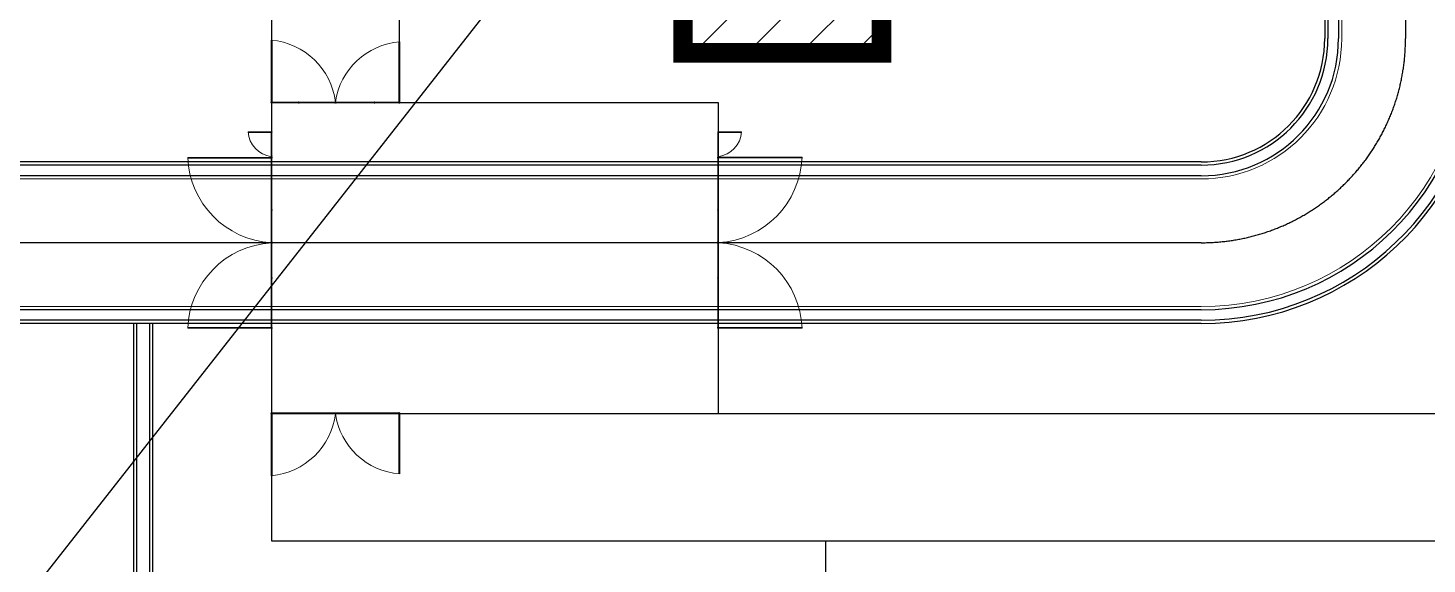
# Model space of a CAD drawing. Header units: millimetres. Extents: x 4133871 to 4440428, y -545651 to -495191.
# Drawn here: x 4275390 to 4279336, y -503345 to -501833 of the extents above; entities that cross this region are included whole.
import ezdxf

# ---------------------------------------------------------------- set-up
doc = ezdxf.new("R2010")
doc.units = ezdxf.units.MM
doc.header["$LTSCALE"] = 60
doc.linetypes.add('CENTER', pattern=[2, 1.25, -0.25, 0.25, -0.25])
for name, color, linetype in [('3', 3, 'Continuous'), ('C_CEN', 1, 'CENTER'), ('DIM-SCALE', 7, 'Continuous'), ('GATE', 7, 'Continuous'), ('SITE BOUNDARY-AP', 4, 'xxx')]:
    doc.layers.add(name, color=color, linetype=linetype)
doc.layers.add('DITCH', color=7, linetype='Continuous', lineweight=0)
doc.layers.add('ROAD', color=4, linetype='Continuous', lineweight=0)
doc.styles.add('Arial', font='arial.ttf')
doc.styles.get("Standard").update_dxf_attribs({"font": 'romans.shx', "width": 0.75, "bigfont": 'whgtxt.shx'})
doc.linetypes.add('xxx', pattern='A,0.25,-0.022286,["xxx",Standard,S=0.1,R=0,X=0,Y=-0.035957],-0.221744', length=0.49403)
doc.dimstyles.new('일반도면_0050', dxfattribs={"dimtxt": 200, "dimasz": 200, "dimexe": 50, "dimexo": 250, "dimgap": 75, "dimtad": 1, "dimdec": 0, "dimzin": 0, "dimdsep": 46, "dimtxsty": 'Arial', "dimcen": -250, "dimclrd": 7, "dimclre": 7, "dimclrt": 2, "dimadec": 0, "dimazin": 0, "dimtfac": 1, "dimtdec": 0, "dimtix": 1, "dimtmove": 2, "dimatfit": 3, "dimfxl": 1, "dimtolj": 1, "dimtzin": 0, "dimarcsym": 0})

# ---------------------------------------------------------------- blocks, each defined once
blk = doc.blocks.new('KEY PLAN_NEW')
at = {"layer": 'C_CEN', "color": 253, "linetype": 'CENTER', "lineweight": -3, "ltscale": 10}
for p, q in [((-577.9, -603.5), (-577.9, -1871.9)), ((-1475.3, -2063.9), (-2885.3, -2063.9)), ((-769.9, -2063.9), (-1475.3, -2063.9))]:
    blk.add_line(p, q, dxfattribs=at)
blk.add_arc((-769.9, -1871.9), 192, 270, 359.9999, dxfattribs=at)
at = {"layer": 'DITCH', "color": 253, "lineweight": -3}
for p, q in [((-653.9, -603.5), (-653.9, -1871.9)), ((-650.9, -603.5), (-650.9, -1871.9)), ((-640.9, -603.5), (-640.9, -1871.9)), ((-1475, -1987.9), (-2885.3, -1987.9)), ((-1475, -1990.9), (-2885.3, -1990.9)), ((-769.9, -1987.9), (-1475, -1987.9)), ((-769.9, -1990.9), (-1475, -1990.9)), ((-1475, -2000.9), (-2885.3, -2000.9)), ((-769.9, -2000.9), (-1475, -2000.9)), ((-1475, -2126.9), (-2885.3, -2126.9)), ((-769.9, -2126.9), (-1475, -2126.9)), ((-1475, -2136.9), (-2885.3, -2136.9)), ((-1475, -2139.9), (-2885.3, -2139.9)), ((-1773.5, -2947.9), (-1773.5, -2139.9)), ((-1770.5, -2947.9), (-1770.5, -2139.9)), ((-1758.5, -2947.9), (-1758.5, -2139.9)), ((-1755.5, -2947.9), (-1755.5, -2139.9)), ((-769.9, -2136.9), (-1475, -2136.9)), ((-769.9, -2139.9), (-1475, -2139.9))]:
    blk.add_line(p, q, dxfattribs=at)
for radius, end in [(129, 0), (116, 0), (119, 0), (255, 359.3259), (265, 357.1881), (268, 356.5773)]:
    blk.add_arc((-769.9, -1871.9), radius, 270, end, dxfattribs=at)
at = {"layer": 'GATE', "color": 253, "lineweight": 13, "ltscale": 10}
for p, q in [((-1644.2, -1931.5), (-1644.2, -1873.4)), ((-1643.5, -1931.5), (-1643.5, -1873.4)), ((-1524.2, -1931.5), (-1524.2, -1875)), ((-1523.4, -1931.5), (-1523.4, -1875)), ((-1643.3, -1932.4), (-1524.4, -1932.4)), ((-1643.2, -1931.7), (-1524.4, -1931.7)), ((-1644.1, -1959.6), (-1666, -1959.6)), ((-1224, -1959.6), (-1202.1, -1959.6)), ((-1644.2, -1960.3), (-1666, -1960.3)), ((-1644.2, -1960.3), (-1644.2, -1982.3)), ((-1644.2, -1960.5), (-1644.2, -1973.8)), ((-1643.6, -1960.2), (-1643.6, -1982.5)), ((-1224.5, -1960.1), (-1224.5, -1982.4)), ((-1223.9, -1960.3), (-1223.9, -1982.2)), ((-1223.9, -1960.4), (-1223.9, -1973.8)), ((-1223.8, -1960.2), (-1202.1, -1960.2)), ((-1644.4, -1983.7), (-1722.8, -1983.7)), ((-1644.4, -1984.3), (-1722.8, -1984.3)), ((-1644.2, -1984.6), (-1644.2, -2143.5)), ((-1643.6, -1984.5), (-1643.6, -2143.5)), ((-1224.5, -1984.5), (-1224.5, -2143.4)), ((-1223.9, -1984.5), (-1223.9, -2143.4)), ((-1223.7, -1983.6), (-1145.2, -1983.6)), ((-1223.7, -1984.2), (-1145.3, -1984.2)), ((-1644.4, -2143.7), (-1722.8, -2143.7)), ((-1223.7, -2143.6), (-1145.3, -2143.6)), ((-1644.4, -2144.3), (-1722.8, -2144.3)), ((-1223.7, -2144.2), (-1145.2, -2144.2)), ((-1644.2, -2225), (-1644.2, -2283)), ((-1643.5, -2225), (-1643.5, -2283)), ((-1643.3, -2224), (-1524.4, -2224)), ((-1643.2, -2224.7), (-1524.4, -2224.7)), ((-1524.2, -2225), (-1524.2, -2281.4)), ((-1523.4, -2224.9), (-1523.4, -2281.4))]:
    blk.add_line(p, q, dxfattribs=at)
at = {"layer": 'GATE', "color": 253, "lineweight": 0, "ltscale": 10}
for centre, radius in [((-1643.9, -1932.1), 0.693), ((-1643.9, -1984), 0.624), ((-1224.2, -1983.9), 0.624), ((-1643.9, -2144), 0.624), ((-1224.2, -2143.9), 0.624), ((-1643.9, -2224.4), 0.693)]:
    blk.add_circle(centre, radius, dxfattribs=at)
at = {"layer": 'GATE', "color": 253, "lineweight": 13, "ltscale": 10}
for centre, radius in [((-1643.9, -1932.1), 0.564), ((-1643.9, -1932.1), 0.489), ((-1618.2, -1932.1), 0.564), ((-1618.2, -1932.1), 0.489), ((-1584.5, -1932), 0.564), ((-1584.5, -1932), 0.489), ((-1583.2, -1932), 0.564), ((-1583.2, -1932), 0.489), ((-1547.1, -1932.1), 0.564), ((-1547.1, -1932.1), 0.489), ((-1523.9, -1932.1), 0.667), ((-1523.9, -1932.1), 0.564), ((-1523.9, -1932.1), 0.489), ((-1643.9, -1960), 0.4), ((-1224.1, -1959.9), 0.4), ((-1224.1, -1959.9), 0.28), ((-1643.9, -1960), 0.28), ((-1643.9, -1984), 0.508), ((-1643.9, -1982.6), 0.4), ((-1643.9, -1984), 0.44), ((-1643.9, -1982.6), 0.28), ((-1224.2, -1983.9), 0.508), ((-1224.2, -1983.9), 0.44), ((-1224.1, -1982.5), 0.4), ((-1224.1, -1982.5), 0.28), ((-1643.8, -2033.1), 0.508), ((-1643.8, -2033.1), 0.44), ((-1224.2, -2033), 0.508), ((-1224.2, -2033), 0.44), ((-1643.9, -2063.4), 0.508), ((-1643.9, -2064.6), 0.508), ((-1643.9, -2063.4), 0.44), ((-1643.9, -2064.6), 0.44), ((-1224.2, -2063.3), 0.508), ((-1224.2, -2064.6), 0.508), ((-1224.2, -2063.3), 0.44), ((-1224.2, -2064.6), 0.44), ((-1643.8, -2097.1), 0.508), ((-1643.8, -2097.1), 0.44), ((-1224.2, -2097), 0.508), ((-1224.2, -2097), 0.44), ((-1643.9, -2144), 0.508), ((-1643.9, -2144), 0.44), ((-1224.2, -2143.9), 0.508), ((-1224.2, -2143.9), 0.44), ((-1643.9, -2224.4), 0.564), ((-1643.9, -2224.4), 0.489), ((-1618.2, -2224.4), 0.564), ((-1618.2, -2224.4), 0.489), ((-1584.5, -2224.4), 0.564), ((-1584.5, -2224.4), 0.489), ((-1583.2, -2224.4), 0.564), ((-1583.2, -2224.4), 0.489), ((-1547.1, -2224.4), 0.564), ((-1547.1, -2224.4), 0.489), ((-1523.9, -2224.4), 0.667), ((-1523.9, -2224.4), 0.564), ((-1523.9, -2224.4), 0.489)]:
    blk.add_circle(centre, radius, dxfattribs=at)
at = {"layer": 'GATE', "color": 253, "lineweight": 13, "ltscale": 10, "extrusion": (0, 0, -1)}
for centre, radius, start, end in [((1650.1, -1939.9), 66.8, 95.092, 172.9457), ((1639.2, -1980.5), 83.6, 273.3649, 357.8025), ((1228.8, -1980.4), 83.6, 182.1975, 266.6351), ((1639.2, -2147.5), 83.6, 2.1924, 86.6351), ((1228.8, -2147.4), 83.6, 93.3649, 177.8076), ((1650.1, -2216.5), 66.8, 187.0543, 264.908)]:
    blk.add_arc(centre, radius, start, end, dxfattribs=at)
at = {"layer": 'GATE', "color": 253, "lineweight": 13, "ltscale": 10}
for centre, radius, start, end in [((-1518.6, -1940.7), 65.8, 94.2013, 172.1613), ((-1640.7, -1957.8), 25.4, 184.0247, 262.6945), ((-1227.4, -1957.8), 25.4, 277.3055, 355.9753), ((-1518.6, -2215.7), 65.8, 187.8387, 265.7987)]:
    blk.add_arc(centre, radius, start, end, dxfattribs=at)
at = {"layer": 'ROAD', "color": 253}
for p, q in [((-637.9, -603.5), (-637.9, -1871.9)), ((-1475.3, -2003.9), (-2885.3, -2003.9)), ((-769.9, -2003.9), (-1475.3, -2003.9)), ((-1475.3, -2123.9), (-2885.3, -2123.9)), ((-769.9, -2123.9), (-1475.3, -2123.9))]:
    blk.add_line(p, q, dxfattribs=at)
for radius in [132, 252]:
    blk.add_arc((-769.9, -1871.9), radius, 270, 0, dxfattribs=at)
at = {"layer": 'SITE BOUNDARY-AP', "color": 253, "linetype": 'Continuous', "ltscale": 10000, "flags": 128}
for points in [[(-1643.9, -2144.6), (-1643.9, -2344.4), (-145, -2344.4), (-145, -180.4), (-1644.1, -172.6), (-1643.9, -307.5)], [(-1523.2, -2224.4), (-265, -2224.4), (-265, -299.7), (-1523.9, -293.3), (-1523.8, -307.5)], [(-3765.8, -608.8), (-3632.6, -1235.3), (-3494, -1554.1), (-2982.6, -2265.8), (-2690.7, -2493), (-2154.6, -2991.2), (-1723, -2972.4), (-1723, -2710.4), (-1123, -2710.4), (-1123, -2344.4)], [(-1643.9, -1411.9), (-1643.9, -1959.6)], [(-1523.9, -1411.9), (-1523.9, -1932.1)], [(-1523.2, -1932.1), (-1224.2, -1932.1), (-1224.2, -1959.5)], [(-1224.2, -2144.6), (-1224.2, -2224.4)]]:
    blk.add_lwpolyline(points, dxfattribs=at)

msp = doc.modelspace()

# ---------------------------------------------------------------- hatches: boundary and pattern name
at = {"layer": '3'}
h = msp.add_hatch(dxfattribs=at)
h.set_pattern_fill('ANSI31', color=256, scale=855.36)
h.set_pattern_definition([(45, (64725.06, -107751.94), (-75.603857, 75.603857), [])])
h.paths.add_polyline_path([(4276337.7, -500083.1), (4276517.7, -500083.1), (4276517.7, -499723.1), (4277057.7, -499723.1), (4277057.7, -499543.1), (4278157.7, -499543.1), (4278157.7, -499665.5), (4278998.1, -499665.5), (4278998.1, -500263.1), (4279057.7, -500263.1), (4279057.7, -501723.1), (4277806.7, -501723.1), (4277806.7, -501727.6), (4277797.7, -501727.6), (4277797.7, -501903.1), (4277237.7, -501903.1), (4277237.7, -501543.1), (4276877.7, -501543.1), (4276877.7, -501183.1), (4276517.7, -501183.1), (4276517.7, -500823.1), (4275977.7, -500823.1), (4275977.7, -500443.1), (4276337.7, -500443.1)])

# ---------------------------------------------------------------- linework, layer by layer
at = {"layer": '3', "const_width": 55}
msp.add_lwpolyline([(4276337.7, -500083.1), (4276517.7, -500083.1), (4276517.7, -499723.1), (4277057.7, -499723.1), (4277057.7, -499543.1), (4278157.7, -499543.1), (4278157.7, -499665.5), (4278998.1, -499665.5), (4278998.1, -500263.1), (4279057.7, -500263.1), (4279057.7, -501723.1), (4277806.7, -501723.1), (4277806.7, -501727.6), (4277797.7, -501727.6), (4277797.7, -501903.1), (4277237.7, -501903.1), (4277237.7, -501543.1), (4276877.7, -501543.1), (4276877.7, -501183.1), (4276517.7, -501183.1), (4276517.7, -500823.1), (4275977.7, -500823.1), (4275977.7, -500443.1), (4276337.7, -500443.1)], close=True, dxfattribs=at)

# ---------------------------------------------------------------- block references
at = {"xscale": 3, "yscale": 3, "zscale": 3}
msp.add_blockref('KEY PLAN_NEW', (4281009.3, -496247.2), dxfattribs=at)

# ---------------------------------------------------------------- leaders
at = {"layer": 'DIM-SCALE'}
msp.add_leader([(4276874, -501543.1), (4274898.4, -504063), (4274538.4, -504063)], dimstyle='일반도면_0050', override={"dimclrd": 1}, dxfattribs=at)

doc.saveas('drawing.dxf')
